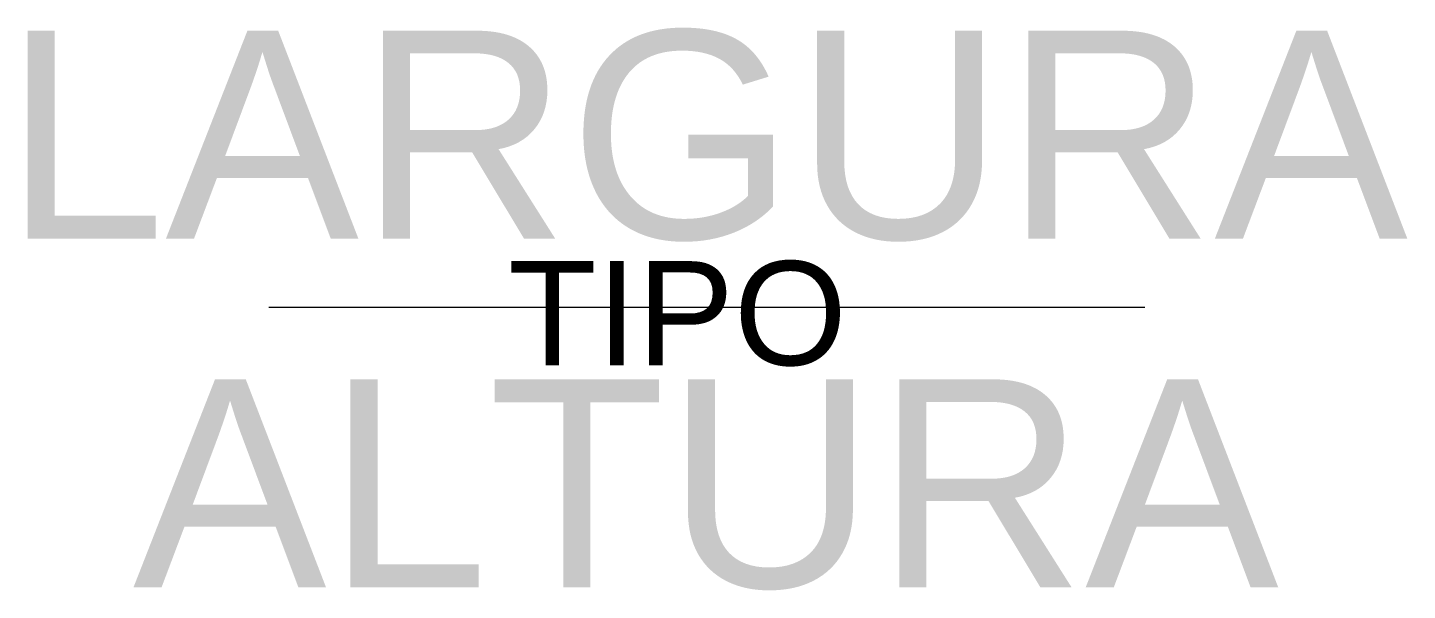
# Model space of a CAD drawing. Header units: millimetres. Extents: x 455.838 to 456.635, y 100.629 to 100.954.
import ezdxf
from ezdxf.enums import TextEntityAlignment as Align

# ---------------------------------------------------------------- set-up
doc = ezdxf.new("R2010")
doc.units = ezdxf.units.MM
doc.layers.add('021', color=1, linetype='Continuous')
doc.styles.get("Standard").update_dxf_attribs({"font": 'arial.ttf'})

msp = doc.modelspace()

# ---------------------------------------------------------------- linework, layer by layer
at = {"layer": '021'}
msp.add_line((455.97751, 100.79261), (456.48317, 100.79261), dxfattribs=at)

# ---------------------------------------------------------------- texts
at = {"layer": '021', "color": 250}
for tag, text, p in [('LARGURA', '0.80', (456.22975, 100.83198)), ('ALTURA', '2.10', (456.22975, 100.63096))]:
    msp.add_attdef(tag, text=text, height=0.12, dxfattribs=at).set_placement(p, align=Align.CENTER)
at = {"layer": '021', "color": 250, "flags": 1}
msp.add_attdef('TIPO', text='Porta Interna de Madeira', height=0.06, dxfattribs=at).set_placement((456.21335, 100.75911), align=Align.CENTER)

doc.saveas('drawing.dxf')
